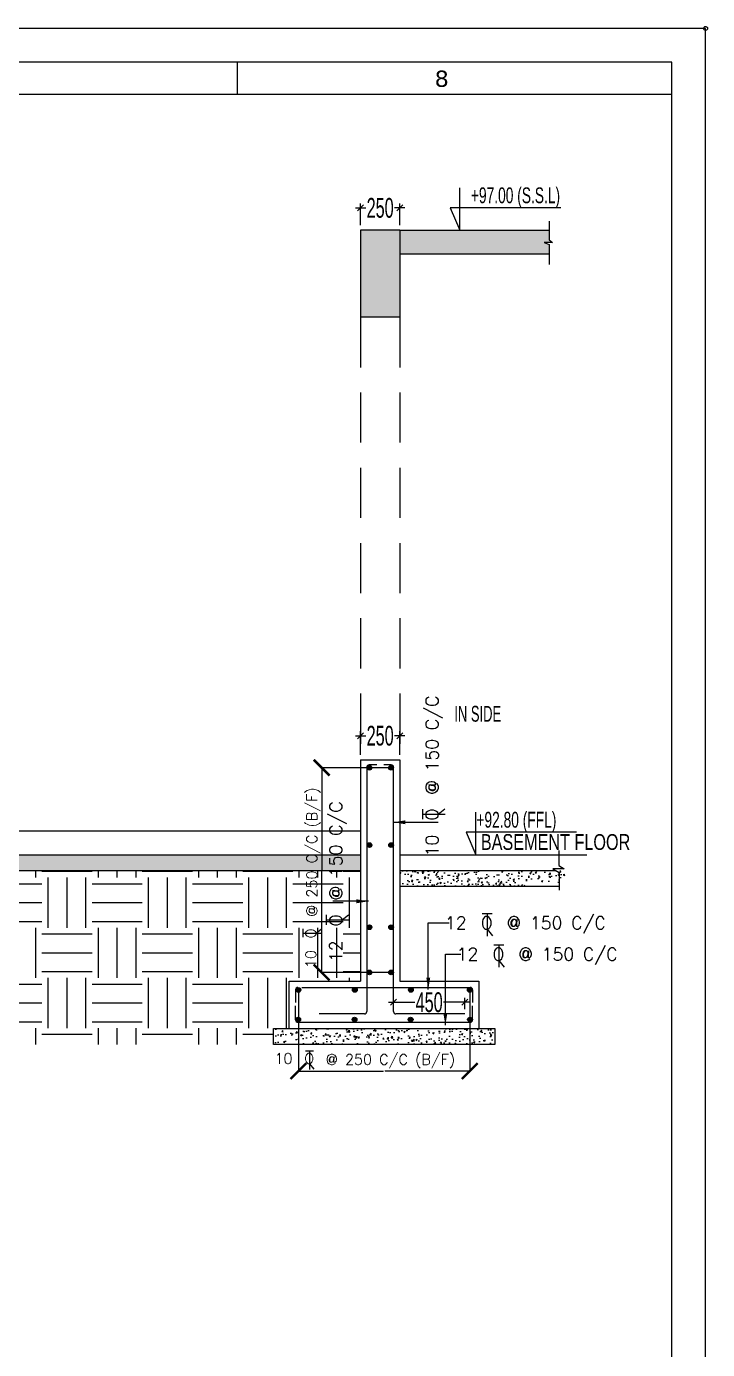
# Model space of a CAD drawing. Extents: x 1878645 to 3043969, y -1160829 to -603973.
# Drawn here: x 2227737 to 2232046, y -737390 to -729020 of the extents above; entities that cross this region are included whole.
import ezdxf
from ezdxf.enums import TextEntityAlignment as Align

# ---------------------------------------------------------------- set-up
doc = ezdxf.new("R2010")
doc.units = 0
doc.header["$LTSCALE"] = 100
doc.header["$PDMODE"] = 66
for name, pattern in [('CONTINOUS', [0]), ('CONTINULUS', [0]), ('HIDDEN2', [4.7625, 3.175, -1.5875])]:
    doc.linetypes.add(name, pattern=pattern)
doc.layers.get('Defpoints').update_dxf_attribs({"lineweight": 0})
for name, color, linetype in [('C-HAT', 8, 'Continuous'), ('C-HATCH', 14, 'Continuous'), ('C-REINF-DOT', 2, 'Continuous'), ('C-RETAINING WALL DETAILS', 4, 'Continuous'), ('C-T6-T7- PCC HATCH', 8, 'CONTINOUS'), ('CDIM', 3, 'Continuous'), ('Dim', 3, 'Continuous'), ('REINF', 5, 'Continuous'), ('S-DIM', 9, 'Continuous'), ('S-LEVEL MARK', 4, 'Continuous'), ('S-SEC', 4, 'Continuous'), ('S-SUNK-HAT', 14, 'Continuous')]:
    doc.layers.add(name, color=color, linetype=linetype)
doc.layers.add('STR-DIM', color=1, linetype='CONTINOUS', lineweight=5)
doc.styles.add('ROMANS', font='simplex.shx', dxfattribs={"width": 0.75})
doc.styles.add('SOBHA', font='swisscl.ttf')
doc.styles.add('sobha.sed', font='swisscl.ttf', dxfattribs={"width": 0.8})
doc.styles.get("Standard").update_dxf_attribs({"font": 'verdana.ttf'})
doc.dimstyles.new('mm ond feet with line', dxfattribs={"dimtxt": 200, "dimasz": 100, "dimexe": 0.18, "dimexo": 0.0625, "dimgap": 0.09, "dimtad": 0, "dimdec": 0, "dimzin": 0, "dimdsep": 46, "dimtxsty": 'Standard', "dimblk": 'ARCHTICK', "dimcen": 0, "dimclrd": 8, "dimclre": 8, "dimclrt": 7, "dimadec": 0, "dimazin": 0, "dimtfac": 1, "dimtdec": 0, "dimtofl": 0, "dimtmove": 0, "dimatfit": 3, "dimfxl": 1, "dimtolj": 1, "dimtzin": 0, "dimarcsym": 0})
doc.dimstyles.new('S-25 MM', dxfattribs={"dimscale": 25, "dimtxt": 2.5, "dimasz": 1.5, "dimexe": 1.15, "dimexo": 1.25, "dimgap": 0.1, "dimtad": 0, "dimdec": 0, "dimrnd": 0.0005, "dimzin": 0, "dimdsep": 46, "dimtxsty": 'sobha.sed', "dimblk": 'OBLIQUE', "dimcen": 0.09, "dimdle": 1.25, "dimclrd": 8, "dimclre": 8, "dimclrt": 6, "dimadec": 0, "dimazin": 0, "dimtfac": 1, "dimtdec": 0, "dimtofl": 0, "dimtmove": 1, "dimatfit": 3, "dimfxl": 1, "dimtolj": 1, "dimtzin": 0, "dimlwd": -1, "dimlwe": -1, "dimarcsym": 0})

# ---------------------------------------------------------------- blocks, each defined once
blk = doc.blocks.new('_OBLIQUE')
at = {"color": 0, "linetype": 'ByBlock'}
blk.add_line((-0.5, -0.5), (0.5, 0.5), dxfattribs=at)
blk = doc.blocks.new('*D825')
at = {"layer": 'Defpoints', "color": 0, "transparency": 16777216}
for p in [(2229850, -730168.3), (2229850, -730309.4), (2230100, -730309.4)]:
    blk.add_point(p, dxfattribs=at)
at = {"layer": 'Dim', "color": 8, "transparency": 16777216}
for p, q in [((2229850, -730278.1), (2229850, -730139.6)), ((2230100, -730278.1), (2230100, -730139.6)), ((2229818.8, -730168.3), (2229885.2, -730168.3)), ((2230131.3, -730168.3), (2230064.8, -730168.3))]:
    blk.add_line(p, q, dxfattribs=at)
at = {"layer": 'Dim', "color": 8, "transparency": 16777216, "xscale": 37.5, "yscale": 37.5, "zscale": 37.5, "rotation": 180}
blk.add_blockref('_OBLIQUE', (2229850, -730168.3), dxfattribs=at)
at = {"layer": 'Dim', "color": 8, "transparency": 16777216, "xscale": 37.5, "yscale": 37.5, "zscale": 37.5}
blk.add_blockref('_OBLIQUE', (2230100, -730168.3), dxfattribs=at)
at = {"layer": 'Dim', "color": 6, "transparency": 16777216, "insert": (2229975, -730168.3), "char_height": 125, "attachment_point": 5, "style": 'sobha.sed'}
blk.add_mtext('\\A1;250', dxfattribs=at)
blk = doc.blocks.new('*D826')
at = {"layer": 'Defpoints', "color": 0, "transparency": 16777216}
for p in [(2230100, -733507.8), (2229850, -733659.8), (2230100, -733659.8)]:
    blk.add_point(p, dxfattribs=at)
at = {"layer": 'Dim', "color": 8, "transparency": 16777216}
for p, q in [((2229850, -733628.6), (2229850, -733479.1)), ((2230100, -733628.6), (2230100, -733479.1)), ((2229818.8, -733507.8), (2229885.2, -733507.8)), ((2230131.3, -733507.8), (2230064.8, -733507.8))]:
    blk.add_line(p, q, dxfattribs=at)
at = {"layer": 'Dim', "color": 8, "transparency": 16777216, "xscale": 37.5, "yscale": 37.5, "zscale": 37.5, "rotation": 180}
blk.add_blockref('_OBLIQUE', (2229850, -733507.8), dxfattribs=at)
at = {"layer": 'Dim', "color": 8, "transparency": 16777216, "xscale": 37.5, "yscale": 37.5, "zscale": 37.5}
blk.add_blockref('_OBLIQUE', (2230100, -733507.8), dxfattribs=at)
at = {"layer": 'Dim', "color": 6, "transparency": 16777216, "insert": (2229975, -733507.8), "char_height": 125, "attachment_point": 5, "style": 'sobha.sed'}
blk.add_mtext('\\A1;250', dxfattribs=at)
blk = doc.blocks.new('*D827')
at = {"layer": 'Defpoints', "color": 0, "transparency": 16777216}
for p in [(2230060, -735193.6), (2230060, -735252.6), (2230510, -735267.6)]:
    blk.add_point(p, dxfattribs=at)
at = {"layer": 'Dim', "color": 8, "transparency": 16777216}
for p, q in [((2230060, -735221.3), (2230060, -735164.8)), ((2230510, -735236.3), (2230510, -735164.8)), ((2230028.8, -735193.6), (2230194.5, -735193.6)), ((2230541.3, -735193.6), (2230375.5, -735193.6))]:
    blk.add_line(p, q, dxfattribs=at)
at = {"layer": 'Dim', "color": 8, "transparency": 16777216, "xscale": 37.5, "yscale": 37.5, "zscale": 37.5, "rotation": 180}
blk.add_blockref('_OBLIQUE', (2230060, -735193.6), dxfattribs=at)
at = {"layer": 'Dim', "color": 8, "transparency": 16777216, "xscale": 37.5, "yscale": 37.5, "zscale": 37.5}
blk.add_blockref('_OBLIQUE', (2230510, -735193.6), dxfattribs=at)
at = {"layer": 'Dim', "color": 6, "transparency": 16777216, "insert": (2230285, -735193.6), "char_height": 125, "attachment_point": 5, "style": 'sobha.sed'}
blk.add_mtext('\\A1;450', dxfattribs=at)
blk = doc.blocks.new('_ARCHTICK')
at = {"color": 0, "linetype": 'ByBlock', "const_width": 0.15}
blk.add_lwpolyline([(-0.5, -0.5), (0.5, 0.5)], dxfattribs=at)
blk = doc.blocks.new('*D828')
at = {"layer": 'Defpoints', "color": 0, "transparency": 16777216}
for p in [(2229605.1, -733709.4), (2230044.3, -733709.4), (2230044.3, -735004.7)]:
    blk.add_point(p, dxfattribs=at)
at = {"layer": 'Dim', "color": 8, "lineweight": -2, "ltscale": 0.001, "transparency": 16777216}
for p, q in [((2230044.2, -733709.4), (2229604.9, -733709.4)), ((2229605.1, -733709.4), (2229605.1, -734357)), ((2229605.1, -735004.7), (2229605.1, -734357.2)), ((2230044.2, -735004.7), (2229604.9, -735004.7))]:
    blk.add_line(p, q, dxfattribs=at)
at = {"layer": 'Dim', "color": 8, "lineweight": -2, "transparency": 16777216, "xscale": 100, "yscale": 100, "zscale": 100}
for p, rotation in [((2229605.1, -733709.4), 90), ((2229605.1, -735004.7), 270)]:
    blk.add_blockref('_ARCHTICK', p, dxfattribs=dict(at, rotation=rotation))
at = {"layer": 'Dim', "color": 7, "transparency": 16777216, "insert": (2229605.1, -734357.1), "char_height": 0.001, "attachment_point": 5, "rotation": 90}
blk.add_mtext('\\A1;648', dxfattribs=at)
blk = doc.blocks.new('TOR')
at = {"color": 2}
for p, q in [((-1.08, 3.13), (0.9, 3.13)), ((-0.09, 3.13), (-0.09, -1.3)), ((-0.09, 0.04), (0.95, -1.24))]:
    blk.add_line(p, q, dxfattribs=at)
at = {"color": 2, "style": 'ROMANS'}
blk.add_text('O', height=2.5, dxfattribs=at).set_placement((-1.35, 0.04))
blk.add_attdef('TOR', text='', height=2.5, dxfattribs=at).set_placement((-4.14, 0.04), align=Align.RIGHT)
blk.add_attdef('DIST', (3.77, 0.04), '', height=2.5, dxfattribs=at)
blk = doc.blocks.new('*D829')
at = {"layer": 'Defpoints', "color": 0, "ltscale": 0.001, "transparency": 16777216}
for p in [(2229458, -735115.3), (2230542, -735115.3), (2230542, -735629.5)]:
    blk.add_point(p, dxfattribs=at)
at = {"layer": 'Dim', "color": 8, "lineweight": -2, "ltscale": 0.001, "transparency": 16777216}
for p, q in [((2229458, -735115.4), (2229458, -735629.6)), ((2230542, -735115.4), (2230542, -735629.6)), ((2229458, -735629.5), (2229993.9, -735629.5)), ((2230542, -735629.5), (2230006.1, -735629.5))]:
    blk.add_line(p, q, dxfattribs=at)
at = {"layer": 'Dim', "color": 8, "lineweight": -2, "ltscale": 0.001, "transparency": 16777216, "xscale": 100, "yscale": 100, "zscale": 100, "rotation": 180}
blk.add_blockref('_ARCHTICK', (2229458, -735629.5), dxfattribs=at)
at = {"layer": 'Dim', "color": 8, "lineweight": -2, "ltscale": 0.001, "transparency": 16777216, "xscale": 100, "yscale": 100, "zscale": 100}
blk.add_blockref('_ARCHTICK', (2230542, -735629.5), dxfattribs=at)
at = {"layer": 'Dim', "color": 7, "ltscale": 0.001, "transparency": 16777216, "insert": (2230000, -735629.5), "char_height": 5, "attachment_point": 5}
blk.add_mtext('\\A1;542', dxfattribs=at)

msp = doc.modelspace()

# ---------------------------------------------------------------- hatches: boundary and pattern name
at = {"layer": 'C-HAT'}
h = msp.add_hatch(dxfattribs=at)
h.set_pattern_fill('AR-CONC', color=256, scale=0.5, angle=0.842058985)
h.set_pattern_definition([(50.84206, (1941483.524, -661129.99), (91.199619, -6.629973), [9.525, -104.775]), (355.84206, (1941483.52, -661129.99), (-19.02371, 95.259134), [7.62, -83.820292]), (101.293504, (1941491.12, -661130.544), (72.17591, 88.629157), [8.095004, -89.045122]), (47.02626, (1941483.15, -661104.6), (135.833814, -19.02698), [14.2875, -157.1625]), (97.477617, (1941494.47, -661106.18), (116.87114, 125.44417), [12.14251, -133.567804]), (352.02621, (1941483.15, -661104.6), (116.87114, 125.44417), [11.429984, -125.729866]), (21.84206, (1941495.94, -661110.76), (76.550462, -50.013001), [9.525, -104.775]), (326.84206, (1941495.94, -661110.76), (29.544248, 92.538164), [7.62, -83.82]), (72.293504, (1941502.32, -661114.925), (106.09471, 42.525163), [8.095004, -89.04497]), (38.342059, (1941483.524, -661129.992), (0.922817, 42.295649), [0, -82.804, 0, -85.09, 0, -84.1375]), (8.342059, (1941483.524, -661129.99), (32.670088, 50.5758746), [0, -48.514, 0, -80.899, 0, -32.0675]), (328.342059, (1941455.206, -661130.408), (67.8300714, -1.8677313), [0, -31.75, 0, -99.06, 0, -131.445]), (318.34206, (1941442.51, -661130.595), (73.869756, 13.800339), [0, -41.275, 0, -65.786, 0, -93.345])])
h.paths.add_polyline_path([(2230700.00203, -735359.80727), (2229300.00203, -735359.80727), (2229300.00203, -735459.80727), (2230700.00203, -735459.80727)])
at = {"layer": 'C-HATCH', "linetype": 'ByBlock'}
h = msp.add_hatch(dxfattribs=at)
h.set_pattern_fill('AR-CONC', color=8, scale=12.5)
h.set_pattern_definition([(50, (-14298938.68, 19763449.855), (89.65752283, -7.84401687), [9.375, -103.125]), (355, (-14298938.68, 19763449.855), (-17.3439167, 94.0240167), [7.5, -82.5]), (100.45144446, (-14298931.21, 19763449.2), (72.31360584, 86.17999887), [7.967524, -87.642764]), (46.1842, (-14298938.68, 19763474.86), (133.40516633, -20.6899101), [14.0625, -154.6875]), (96.6356355, (-14298927.56, 19763473.13), (116.8327432, 121.7648251), [11.95129275, -131.46422]), (351.184164, (-14298938.68, 19763474.86), (116.8327431, 121.764825), [11.25, -123.7500001]), (21, (-14298926.18, 19763468.605), (74.61338151, -50.32736133), [9.375, -103.125]), (326, (-14298926.18, 19763468.605), (30.4144165, 90.64375563), [7.5, -82.5]), (71.45144474, (-14298919.96, 19763464.41), (105.0277971, 40.3163941), [7.96752375, -87.642764]), (37.5, (-14298938.678, 19763449.855), (1.519981915, 41.61173173), [0, -81.5, 0, -83.75, 0, -82.8125]), (7.5, (-14298938.68, 19763449.855), (32.88369218, 49.301463985), [0, -47.75, 0, -79.625, 0, -31.5625]), (327.5, (-14298966.553, 19763449.855), (66.72780452, -2.819358967), [0, -31.25, 0, -97.5, 0, -129.375]), (317.5, (-14298979.053, 19763449.855), (72.89827117, 12.51312279), [0, -40.625, 0, -64.75, 0, -91.875])])
h.paths.add_polyline_path([(2231156.73099, -734434.80727), (2230900.00203, -734434.80727), (2230900.00203, -734459.80727), (2230100.00203, -734459.80727), (2230100.00203, -734359.80727), (2231134.01634, -734359.80727), (2231156.73099, -734373.10926)])
at = {"layer": 'C-REINF-DOT'}
h = msp.add_hatch(color=9, dxfattribs=at)
h.dxf.hatch_style = 1
edge = h.paths.add_edge_path()
edge.add_ellipse((2229907.29817, -733709.38634), major_axis=(15, 0), ratio=1, start_angle=0, end_angle=360)
h = msp.add_hatch(color=9, dxfattribs=at)
h.dxf.hatch_style = 1
edge = h.paths.add_edge_path()
edge.add_ellipse((2230044.28073, -733709.38634), major_axis=(15, 0), ratio=1, start_angle=0, end_angle=360)
h = msp.add_hatch(color=9, dxfattribs=at)
h.dxf.hatch_style = 1
edge = h.paths.add_edge_path()
edge.add_ellipse((2229907.29817, -734199.39632), major_axis=(15, 0), ratio=1, start_angle=0, end_angle=360)
h = msp.add_hatch(color=9, dxfattribs=at)
h.dxf.hatch_style = 1
edge = h.paths.add_edge_path()
edge.add_ellipse((2230044.28073, -734199.39632), major_axis=(15, 0), ratio=1, start_angle=0, end_angle=360)
h = msp.add_hatch(color=9, dxfattribs=at)
h.dxf.hatch_style = 1
edge = h.paths.add_edge_path()
edge.add_ellipse((2229907.29817, -734718.50889), major_axis=(15, 0), ratio=1, start_angle=0, end_angle=360)
h = msp.add_hatch(color=9, dxfattribs=at)
h.dxf.hatch_style = 1
edge = h.paths.add_edge_path()
edge.add_ellipse((2230044.28073, -734718.50889), major_axis=(15, 0), ratio=1, start_angle=0, end_angle=360)
h = msp.add_hatch(color=9, dxfattribs=at)
h.dxf.hatch_style = 1
edge = h.paths.add_edge_path()
edge.add_ellipse((2229907.29817, -735004.73284), major_axis=(15, 0), ratio=1, start_angle=0, end_angle=360)
h = msp.add_hatch(color=9, dxfattribs=at)
h.dxf.hatch_style = 1
edge = h.paths.add_edge_path()
edge.add_ellipse((2230044.28073, -735004.73284), major_axis=(15, 0), ratio=1, start_angle=0, end_angle=360)
h = msp.add_hatch(color=9, dxfattribs=at)
h.dxf.hatch_style = 1
edge = h.paths.add_edge_path()
edge.add_ellipse((2229458.0362, -735115.31958), major_axis=(15, 0), ratio=1, start_angle=0, end_angle=360)
h = msp.add_hatch(color=9, dxfattribs=at)
h.dxf.hatch_style = 1
edge = h.paths.add_edge_path()
edge.add_ellipse((2229814.8083, -735115.31958), major_axis=(15, 0), ratio=1, start_angle=0, end_angle=360)
h = msp.add_hatch(color=9, dxfattribs=at)
h.dxf.hatch_style = 1
edge = h.paths.add_edge_path()
edge.add_ellipse((2230169.61083, -735115.31958), major_axis=(15, 0), ratio=1, start_angle=0, end_angle=360)
h = msp.add_hatch(color=9, dxfattribs=at)
h.dxf.hatch_style = 1
edge = h.paths.add_edge_path()
edge.add_ellipse((2230541.96787, -735115.31958), major_axis=(15, 0), ratio=1, start_angle=0, end_angle=360)
h = msp.add_hatch(color=9, dxfattribs=at)
h.dxf.hatch_style = 1
edge = h.paths.add_edge_path()
edge.add_ellipse((2229456.39434, -735302.75608), major_axis=(15, 0), ratio=1, start_angle=0, end_angle=360)
h = msp.add_hatch(color=9, dxfattribs=at)
h.dxf.hatch_style = 1
edge = h.paths.add_edge_path()
edge.add_ellipse((2229813.16645, -735302.75608), major_axis=(15, 0), ratio=1, start_angle=0, end_angle=360)
h = msp.add_hatch(color=9, dxfattribs=at)
h.dxf.hatch_style = 1
edge = h.paths.add_edge_path()
edge.add_ellipse((2230167.96898, -735302.75608), major_axis=(15, 0), ratio=1, start_angle=0, end_angle=360)
h = msp.add_hatch(color=9, dxfattribs=at)
h.dxf.hatch_style = 1
edge = h.paths.add_edge_path()
edge.add_ellipse((2230543.60972, -735302.75608), major_axis=(15, 0), ratio=1, start_angle=0, end_angle=360)
at = {"layer": 'Dim', "transparency": 33554546}
h = msp.add_hatch(color=8, dxfattribs=at)
h.paths.add_polyline_path([(2230100.00203, -730459.37072), (2231044.45701, -730459.37072), (2231044.45701, -730399.75464), (2231011.63162, -730386.42875), (2231065.99867, -730386.42875), (2231044.45701, -730370.02769), (2231044.45701, -730309.37072), (2230479.86002, -730309.37072), (2230100.00203, -730309.37072)])
h.paths.add_polyline_path([(2229850.00203, -730309.37072), (2229850.00203, -730859.37072), (2230100.00203, -730859.37072), (2230100.00203, -730459.37072), (2230100.00203, -730309.37072)])
at = {"layer": 'S-SUNK-HAT'}
h = msp.add_hatch(dxfattribs=at)
h.set_pattern_fill('EARTH', color=256, scale=50)
h.set_pattern_definition([(0, (8827.53, 647.87), (317.5, 317.5), [317.5, -317.5]), (0, (8827.53, 766.93), (317.5, 317.5), [317.5, -317.5]), (0, (8827.53, 886), (317.5, 317.5), [317.5, -317.5]), (90, (8867.22, 925.68), (-317.5, 317.5), [317.5, -317.5]), (90, (8986.28, 925.68), (-317.5, 317.5), [317.5, -317.5]), (90, (9105.34, 925.68), (-317.5, 317.5), [317.5, -317.5])])
h.paths.add_polyline_path([(2225450.00203, -735359.80727), (2225450.00203, -735459.80727), (2229300.00203, -735459.80727), (2229300.00203, -735359.80727), (2229400.00203, -735359.80727), (2229400.00203, -735059.80727), (2229850.00203, -735059.80727), (2229850.00203, -734359.80727), (2224050.00203, -734359.80727), (2224050.00203, -735009.80727), (2225350.00203, -735009.80727), (2225350.00203, -735359.80727)])
h.paths.add_polyline_path([(2229553.09194, -734894.40994), (2229652.62474, -734894.40994), (2229652.62474, -734788.07573), (2229553.09194, -734788.07573)], flags=24)
h.paths.add_polyline_path([(2229486.73674, -734796.60786), (2229586.26954, -734796.60786), (2229586.26954, -734713.00031), (2229486.73674, -734713.00031)], flags=24)
h.paths.add_polyline_path([(2229714.90335, -734839.86917), (2229834.90335, -734839.86917), (2229834.90335, -734711.66917), (2229714.90335, -734711.66917)], flags=24)
h.paths.add_polyline_path([(2229634.90335, -734721.95578), (2229754.90335, -734721.95578), (2229754.90335, -734621.15578), (2229634.90335, -734621.15578)], flags=24)
h.paths.add_polyline_path([(2226073.26189, -734873.91932), (2226073.26189, -735061.41932), (2228314.33332, -735061.41932), (2228314.33332, -734873.91932)], flags=24)
h.paths.add_polyline_path([(2225767.41803, -734416.635), (2225767.41803, -734510.385), (2226420.0966, -734510.385), (2226420.0966, -734416.635)], flags=24)
h.paths.add_polyline_path([(2224376.36025, -734711.64074), (2224376.36025, -734831.64074), (2224504.56025, -734831.64074), (2224504.56025, -734711.64074)], flags=24)
h.paths.add_polyline_path([(2224494.27364, -734631.64074), (2224494.27364, -734751.64074), (2224595.07364, -734751.64074), (2224595.07364, -734631.64074)], flags=24)
h.paths.add_polyline_path([(2224628.25156, -734594.84074), (2224628.25156, -734777.24074), (2225223.65156, -734777.24074), (2225223.65156, -734594.84074)], flags=24)
h.paths.add_polyline_path([(2224963.48582, -734792.84218), (2224963.48582, -734975.24218), (2225558.88582, -734975.24218), (2225558.88582, -734792.84218)], flags=24)
h.paths.add_polyline_path([(2224829.5079, -734829.64218), (2224829.5079, -734949.64218), (2224930.3079, -734949.64218), (2224930.3079, -734829.64218)], flags=24)
h.paths.add_polyline_path([(2229462.10848, -734685.48121), (2229613.39834, -734685.48121), (2229613.39834, -733932.84735), (2229462.10848, -733932.84735)], flags=24)
h.paths.add_polyline_path([(2229598.10335, -734587.97785), (2229780.50335, -734587.97785), (2229780.50335, -733992.57785), (2229598.10335, -733992.57785)], flags=24)
h.paths.add_polyline_path([(2224711.5945, -734909.64218), (2224711.5945, -735029.64218), (2224839.7945, -735029.64218), (2224839.7945, -734909.64218)], flags=24)
h = msp.add_hatch(dxfattribs=at)
h.set_pattern_fill('AR-CONC', color=8, scale=10)
h.set_pattern_definition([(50, (2164166.635, -870962.235), (71.726018, -6.275213), [7.5, -82.5]), (355, (2164166.635, -870962.235), (-13.875133, 75.219213), [6, -66]), (100.451444, (2164172.61, -870962.76), (57.850885, 68.944), [6.37402, -70.11421]), (46.1842, (2164166.635, -870942.235), (106.724133, -16.55193), [11.25, -123.75]), (96.635635, (2164175.53, -870943.61), (93.466195, 97.41186), [9.561034, -105.171376]), (351.18416, (2164166.63, -870942.23), (93.466195, 97.41186), [9, -99]), (21, (2164176.635, -870947.235), (59.690705, -40.26189), [7.5, -82.5]), (326, (2164176.635, -870947.235), (24.331533, 72.515005), [6, -66]), (71.451445, (2164181.61, -870950.59), (84.022238, 32.253115), [6.37402, -70.11421]), (37.5, (2164166.635, -870962.235), (1.2159855, 33.2893854), [0, -65.2, 0, -67, 0, -66.25]), (7.5, (2164166.635, -870962.235), (26.306954, 39.441171), [0, -38.2, 0, -63.7, 0, -25.25]), (327.5, (2164144.335, -870962.235), (53.3822436, -2.255487), [0, -25, 0, -78, 0, -103.5]), (317.5, (2164134.335, -870962.235), (58.318617, 10.010498), [0, -32.5, 0, -51.8, 0, -73.5])])
h.paths.add_polyline_path([(2229850.00203, -734259.80727), (2224050.00203, -734259.80727), (2224050.00203, -734359.80727), (2229850.00203, -734359.80727)])

# ---------------------------------------------------------------- linework, layer by layer
at = {"color": 35}
for p, q in [((2232033.97973, -729032.3388), (2208757.25324, -729032.3388)), ((2232033.97973, -745948.1827), (2232033.97973, -729032.3388))]:
    msp.add_line(p, q, dxfattribs=at)
for p, q in [((2231820.58238, -729245.73615), (2208962.443, -729245.73615)), ((2229071.03958, -729245.73615), (2229071.03958, -729450.92591)), ((2231820.58238, -745742.99294), (2231820.58238, -729245.73615)), ((2231820.58238, -729450.92591), (2209167.63276, -729450.92591))]:
    msp.add_line(p, q)
msp.add_circle((2232033.97973, -729032.3388), 12.31139)
at = {"layer": 'C-REINF-DOT', "color": 7}
for centre in [(2229907.29817, -733709.38634), (2230044.28073, -733709.38634), (2229907.29817, -734199.39632), (2230044.28073, -734199.39632), (2229907.29817, -734718.50889), (2230044.28073, -734718.50889), (2229907.29817, -735004.73284), (2230044.28073, -735004.73284), (2229458.0362, -735115.31958), (2229814.8083, -735115.31958), (2230169.61083, -735115.31958), (2230541.96787, -735115.31958), (2229456.39434, -735302.75608), (2229813.16645, -735302.75608), (2230167.96898, -735302.75608), (2230543.60972, -735302.75608)]:
    msp.add_circle(centre, 15, dxfattribs=at)
at = {"layer": 'C-RETAINING WALL DETAILS', "color": 2}
for p, q in [((2229850.00203, -730309.37072), (2229850.00203, -730859.37072)), ((2230100.00203, -730309.37072), (2229850.00203, -730309.37072)), ((2230100.00203, -730309.37072), (2230100.00203, -730859.37072)), ((2230100.00203, -730309.37072), (2231044.45701, -730309.37072)), ((2230100.00203, -730309.37072), (2231044.45701, -730309.37072)), ((2230100.00203, -730459.37072), (2231044.45701, -730459.37072)), ((2230100.00203, -730859.37072), (2229850.00203, -730859.37072)), ((2229850.00203, -733659.80727), (2229850.00203, -735059.80727)), ((2229850.00203, -733659.80727), (2230100.00203, -733659.80727)), ((2230100.00203, -733659.80727), (2230100.00203, -735059.80727)), ((2230100.00203, -734259.80727), (2231104.79692, -734259.80727)), ((2230100.00203, -734359.80727), (2231084.01634, -734359.80727)), ((2230100.00203, -734459.80727), (2231106.73099, -734459.80727)), ((2229400.00203, -735359.80727), (2229400.00203, -735059.80727)), ((2229400.00203, -735059.80727), (2229850.00203, -735059.80727)), ((2230100.00203, -735059.80727), (2230600.00203, -735059.80727))]:
    msp.add_line(p, q, dxfattribs=at)
for points in [[(2231104.79692, -734234.23358), (2231104.79692, -734327.23712), (2231139.49592, -734349.23601), (2231067.11647, -734349.23601), (2231106.73099, -734373.10926), (2231106.73099, -734483.64501)], [(2230100.00203, -735059.80727), (2230600.00203, -735059.80727), (2230600.00203, -735359.80727)]]:
    msp.add_lwpolyline(points, dxfattribs=at)
msp.add_lwpolyline([(2229300.00203, -735359.80727), (2230700.00203, -735359.80727), (2230700.00203, -735459.80727), (2229300.00203, -735459.80727)], close=True, dxfattribs=at)
at = {"layer": 'C-T6-T7- PCC HATCH', "color": 8, "linetype": 'HIDDEN2'}
for p, q in [((2229850.00203, -730859.37072), (2229850.00203, -733659.80727)), ((2230100.00203, -730859.37072), (2230100.00203, -733659.80727))]:
    msp.add_line(p, q, dxfattribs=at)
at = {"layer": 'C-T6-T7- PCC HATCH', "color": 8, "linetype": 'CONTINULUS'}
msp.add_line((2230250.00203, -734259.80727), (2231281.65767, -734259.80727), dxfattribs=at)
at = {"layer": 'REINF'}
for p, q in [((2229890.00203, -733706.58826), (2229890.00203, -735252.55908)), ((2229954.52482, -733691.58826), (2229905.00203, -733691.58826)), ((2230045.00203, -733691.58826), (2229997.45723, -733691.58826)), ((2230060.00203, -735252.55908), (2230060.00203, -733706.58826)), ((2229440.00203, -735114.80727), (2229440.00203, -735194.01079)), ((2229479.68108, -735099.80727), (2230545.00203, -735099.80727)), ((2230560.00203, -735114.80727), (2230560.00203, -735194.01079)), ((2229440.00203, -735304.80727), (2229440.00203, -735216.96182)), ((2230560.00203, -735304.80727), (2230560.00203, -735216.96182)), ((2229455.00203, -735319.80727), (2230545.00203, -735319.80727)), ((2229875.00203, -735267.55908), (2229590.00203, -735267.55908)), ((2230510.00203, -735267.55908), (2230075.00203, -735267.55908))]:
    msp.add_line(p, q, dxfattribs=at)
for centre, start, end in [((2229905.00203, -733706.58826), 89.999999998, 180.000000003), ((2230045.00203, -733706.58826), 0.000000005, 90), ((2229455.00203, -735114.80727), 90, 180), ((2230545.00203, -735114.80727), 0, 90), ((2229875.00203, -735252.55908), 270, 360), ((2230075.00203, -735252.55908), 180.000000003, 270.000000009), ((2229455.00203, -735304.80727), 179.999999993, 270), ((2230545.00203, -735304.80727), 270, 0.000000007)]:
    msp.add_arc(centre, 15, start, end, dxfattribs=at)
at = {"layer": 'S-DIM', "linetype": 'Continuous'}
msp.add_lwpolyline([(2231044.45701, -730251.37825), (2231044.45701, -730370.02769), (2231065.99867, -730386.42875), (2231011.63162, -730386.42875), (2231044.45701, -730399.75464), (2231044.45701, -730525.49399)], dxfattribs=at)
at = {"layer": 'S-LEVEL MARK', "color": 1, "linetype": 'CONTINULUS'}
for points in [[(2231117.28286, -730167.24518), (2230418.76705, -730167.24518), (2230479.86002, -730309.37072), (2230479.86002, -730040.72566)], [(2231216.87996, -734117.68173), (2230518.36416, -734117.68173), (2230579.45712, -734259.80727), (2230579.45712, -733991.16221)]]:
    msp.add_lwpolyline(points, dxfattribs=at)
at = {"layer": 'S-SEC', "ltscale": 400}
for p, q in [((2224050.00203, -734109.80727), (2229850.00203, -734109.80727)), ((2224050.00203, -734259.80727), (2229850.00203, -734259.80727))]:
    msp.add_line(p, q, dxfattribs=at)
at = {"layer": 'S-SEC', "color": 2, "ltscale": 400}
msp.add_line((2224050.00203, -734359.80727), (2229850.00203, -734359.80727), dxfattribs=at)

# ---------------------------------------------------------------- block references
at = {"layer": 'CDIM', "color": 7}
ref = msp.add_blockref('TOR', (2230344.32963, -734000.94133), dxfattribs=dict(at, xscale=32, yscale=32, zscale=32, rotation=89.99999999998404))
ref.add_attrib('TOR', '10', dxfattribs={"layer": '0', "color": 7, "height": 80, "rotation": 90, "style": 'ROMANS'}).set_placement((2230343.17014, -734133.57249), align=Align.RIGHT)
ref.add_attrib('DIST', '@ 150 C/C ', (2230343.17014, -733880.28118), dxfattribs={"layer": '0', "color": 7, "height": 80, "rotation": 90, "style": 'ROMANS'})
at = {"layer": 'CDIM'}
ref = msp.add_blockref('TOR', (2229570.64248, -734753.3793), dxfattribs=dict(at, xscale=26.54208000000268, yscale=26.54208000000268, zscale=26.54208000000268, rotation=90))
ref.add_attrib('TOR', '10', dxfattribs={"layer": '0', "color": 7, "height": 66.3552, "rotation": 90, "style": 'ROMANS'}).set_placement((2229569.68074, -734863.38889), align=Align.RIGHT)
ref.add_attrib('DIST', '@ 250 C/C (B/F) ', (2229575.57587, -734653.29894), dxfattribs={"layer": '0', "color": 7, "height": 66.3552, "rotation": 90, "style": 'ROMANS'})
at = {"layer": 'CDIM', "color": 7}
ref = msp.add_blockref('TOR', (2229736.06285, -734669.83801), dxfattribs=dict(at, xscale=32, yscale=32, zscale=32, rotation=89.99999999998404))
ref.add_attrib('TOR', '12', dxfattribs={"layer": '0', "color": 7, "height": 80, "rotation": 90, "style": 'ROMANS'}).set_placement((2229734.90335, -734802.46917), align=Align.RIGHT)
ref.add_attrib('DIST', '@ 150 C/C ', (2229734.90335, -734549.17785), dxfattribs={"layer": '0', "color": 7, "height": 80, "rotation": 90, "style": 'ROMANS'})
ref = msp.add_blockref('TOR', (2230654.60225, -734732.80023), dxfattribs=dict(at, xscale=32, yscale=32, zscale=32, rotation=359.999999999984))
ref.add_attrib('TOR', '12', dxfattribs={"layer": '0', "color": 7, "height": 80, "rotation": 360, "style": 'ROMANS'}).set_placement((2230521.97109, -734731.64074), align=Align.RIGHT)
ref.add_attrib('DIST', '@ 150 C/C ', (2230775.26241, -734731.64074), dxfattribs={"layer": '0', "color": 7, "height": 80, "rotation": 360, "style": 'ROMANS'})
ref = msp.add_blockref('TOR', (2230728.78316, -734930.80167), dxfattribs=dict(at, xscale=32, yscale=32, zscale=32, rotation=359.999999999984))
ref.add_attrib('TOR', '12', dxfattribs={"layer": '0', "color": 7, "height": 80, "rotation": 360, "style": 'ROMANS'}).set_placement((2230596.152, -734929.64218), align=Align.RIGHT)
ref.add_attrib('DIST', '@ 150 C/C ', (2230849.44332, -734929.64218), dxfattribs={"layer": '0', "color": 7, "height": 80, "rotation": 360, "style": 'ROMANS'})
at = {"layer": 'CDIM'}
ref = msp.add_blockref('TOR', (2229530.42343, -735583.46257), dxfattribs=dict(at, xscale=26.54208000000268, yscale=26.54208000000268, zscale=26.54208000000268))
ref.add_attrib('TOR', '10', dxfattribs={"layer": '0', "color": 7, "height": 66.3552, "style": 'ROMANS'}).set_placement((2229420.41384, -735582.50084), align=Align.RIGHT)
ref.add_attrib('DIST', '@ 250 C/C (B/F) ', (2229630.50379, -735588.39596), dxfattribs={"layer": '0', "color": 7, "height": 66.3552, "style": 'ROMANS'})

# ---------------------------------------------------------------- texts
msp.add_text('8', height=102.59488).set_placement((2230319.79057, -729401.83739))
at = {"layer": 'Dim', "color": 6, "style": 'sobha.sed'}
msp.add_text('BASEMENT FLOOR', height=100, dxfattribs=at).set_placement((2230612.0064, -734229.60216))
at = {"layer": 'Dim', "color": 6, "insert": (2230592.31552, -733369.02951), "char_height": 100, "width": 3358.1194209, "attachment_point": 5, "style": 'sobha.sed'}
msp.add_mtext('\\A1;IN SIDE', dxfattribs=at)
at = {"layer": 'STR-DIM', "color": 30, "style": 'SOBHA', "width": 0.85}
for s, p in [('+97.00 (S.S.L)', (2230549.04895, -730138.21888)), ('+92.80 (FFL)', (2230583.88416, -734088.65543))]:
    msp.add_text(s, height=100, dxfattribs=at).set_placement(p)

# ---------------------------------------------------------------- dimensions: what is measured, and where the dimension line sits
at = {"layer": 'Dim'}
for base, p1, p2, picture, middle in [((2229850.00203, -730168.30927), (2230100.00203, -730309.37072), (2229850.00203, -730309.37072), '*D825', (2229975.00203, -730168.30927)), ((2230100.00203, -733507.84946), (2229850.00203, -733659.80727), (2230100.00203, -733659.80727), '*D826', (2229975.00203, -733507.84946)), ((2230060.00203, -735193.57412), (2230510.00203, -735267.55908), (2230060.00203, -735252.55908), '*D827', (2230285.00203, -735193.57412))]:
    dim = msp.add_linear_dim(base=base, p1=p1, p2=p2, dimstyle='S-25 MM', override={"dimtxt": 5, "dimblk": 'OBLIQUE'}, dxfattribs=at)
    dim.commit()
    dim.dimension.update_dxf_attribs({"geometry": picture, "text_midpoint": middle})
at = {"layer": 'Dim', "ltscale": 0.001}
dim = msp.add_aligned_dim(p1=(2230044.28073, -735004.73284), p2=(2230044.28073, -733709.38634), distance=439.18782, dimstyle='mm ond feet with line', override={"dimtxt": 0.001, "dimlfac": 0.5, "dimblk": 'ARCHTICK'}, dxfattribs=at)
dim.commit()
dim.dimension.update_dxf_attribs({"geometry": '*D828', "text_midpoint": (2229605.09291, -734357.05959)})
dim = msp.add_linear_dim(base=(2230541.96787, -735629.45338), p1=(2229458.0362, -735115.31958), p2=(2230541.96787, -735115.31958), dimstyle='mm ond feet with line', override={"dimtxt": 5, "dimlfac": 0.5, "dimblk": 'ARCHTICK'}, dxfattribs=at)
dim.commit()
dim.dimension.update_dxf_attribs({"geometry": '*D829', "text_midpoint": (2230000.00203, -735629.45338)})

# ---------------------------------------------------------------- leaders
at = {"layer": 'Dim'}
for points in [[(2230060.00203, -734054.83779), (2230342.07213, -734054.83779)], [(2229900.33114, -734554.57367), (2229676.49088, -734554.57367)], [(2230279.53745, -735112.66336), (2230279.53745, -734690.60142), (2230411.59129, -734690.60142)], [(2230387.4722, -735338.83953), (2230387.4722, -734888.60287), (2230485.7722, -734888.60287)]]:
    msp.add_leader(points, dimstyle='S-25 MM', override={"dimasz": 3}, dxfattribs=at)

doc.saveas('drawing.dxf')
